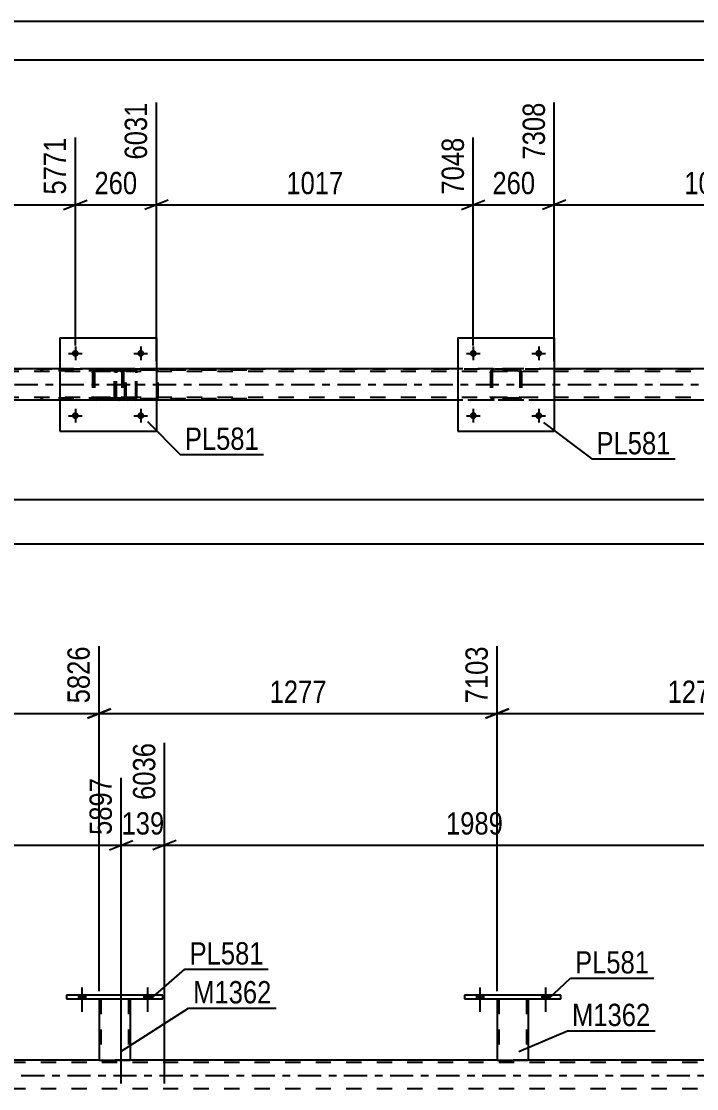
# Model space of a CAD drawing. Header units: millimetres. Extents: x 0 to 841, y 0 to 594.
# Drawn here: x 265 to 351.7, y 457 to 594 of the extents above; entities that cross this region are included whole.
import ezdxf

# ---------------------------------------------------------------- set-up
doc = ezdxf.new("R2010")
doc.units = ezdxf.units.MM
doc.linetypes.add('DXK_LINE_DOT2', pattern=[3.9198, 1.9599, -1.9599])
doc.linetypes.add('DXK_LINE_DOT3', pattern=[5.9187, 2.979, -0.9799, 0.9799, -0.9799])
doc.styles.add('Arial Narrow', font='ARIALN.TTF', dxfattribs={"height": 0.2})

# ---------------------------------------------------------------- blocks, each defined once
blk = doc.blocks.new('Unknown-814748569-1133')
at = {"color": 5, "linetype": 'Continuous'}
for p, q in [((841, 594), (0, 594)), ((836, 589), (5, 589))]:
    blk.add_line(p, q, dxfattribs=at)
blk = doc.blocks.new('Bolt-814748569-4870 - 4858')
at = {"linetype": 'Continuous'}
for points in [[(323.42, 551.37, -1), (322.54, 551.37, -1)], [(331.82, 551.37, -1), (330.94, 551.37, -1)]]:
    blk.add_hatch(color=1, dxfattribs=at).paths.add_polyline_path(points)
at = {"color": 1, "linetype": 'Continuous'}
for p, q in [((322.1, 551.37), (323.86, 551.37)), ((322.98, 552.25), (322.98, 550.49)), ((330.5, 551.37), (332.26, 551.37)), ((331.38, 552.25), (331.38, 550.49))]:
    blk.add_line(p, q, dxfattribs=at)
blk = doc.blocks.new('Part-814748569-4923 - 4858')
at = {"color": 7, "linetype": 'DXK_LINE_DOT2'}
for p, q in [((325.18, 548.89), (325.22, 549.07)), ((325.22, 549.07), (325.18, 548.89)), ((325.18, 548.89), (325.18, 545.85)), ((325.42, 548.89), (325.44, 548.98)), ((325.42, 548.89), (325.42, 545.85)), ((325.44, 548.98), (325.5, 549.06)), ((325.48, 549.33), (325.66, 549.37)), ((325.66, 549.37), (325.48, 549.33)), ((325.5, 549.06), (325.57, 549.11)), ((325.57, 549.11), (325.66, 549.13)), ((328.7, 549.37), (325.66, 549.37)), ((328.7, 549.13), (325.66, 549.13)), ((328.7, 549.37), (328.89, 549.33)), ((328.89, 549.33), (328.7, 549.37)), ((328.7, 549.13), (328.8, 549.11)), ((328.8, 549.11), (328.87, 549.06)), ((328.87, 549.06), (328.93, 548.98)), ((328.93, 548.98), (328.94, 548.89)), ((328.94, 548.89), (328.94, 545.85)), ((329.15, 549.07), (329.18, 548.89)), ((329.18, 548.89), (329.15, 549.07)), ((329.18, 548.89), (329.18, 545.85)), ((325.22, 545.66), (325.18, 545.85)), ((325.18, 545.85), (325.22, 545.66)), ((325.44, 545.75), (325.42, 545.85)), ((325.5, 545.68), (325.44, 545.75)), ((325.57, 545.62), (325.5, 545.68)), ((325.66, 545.61), (325.57, 545.62)), ((328.7, 545.61), (325.66, 545.61)), ((328.8, 545.62), (328.7, 545.61)), ((328.87, 545.68), (328.8, 545.62)), ((328.93, 545.75), (328.87, 545.68)), ((328.94, 545.85), (328.93, 545.75)), ((329.18, 545.85), (329.15, 545.66)), ((329.15, 545.66), (329.18, 545.85)), ((325.66, 545.37), (325.48, 545.4)), ((325.48, 545.4), (325.66, 545.37)), ((328.7, 545.37), (325.66, 545.37)), ((328.89, 545.4), (328.7, 545.37)), ((328.7, 545.37), (328.89, 545.4))]:
    blk.add_line(p, q, dxfattribs=at)
at = {"color": 7, "linetype": 'DXK_LINE_DOT3'}
blk.add_line((327.18, 547.37), (327.18, 547.37), dxfattribs=at)
at = {"color": 7, "linetype": 'DXK_LINE_DOT2'}
for centre, start, end in [((325.66, 548.89), 112.5, 157.5), ((325.66, 548.89), 112.5, 157.5), ((328.7, 548.89), 22.5, 67.5), ((328.7, 548.89), 22.5, 67.5), ((325.66, 545.85), 202.5, 247.5), ((325.66, 545.85), 202.5, 247.5), ((328.7, 545.85), 292.5, 337.5), ((328.7, 545.85), 292.5, 337.5)]:
    blk.add_arc(centre, 0.48, start, end, dxfattribs=at)
blk = doc.blocks.new('Bolt-814748569-4869 - 4858')
at = {"linetype": 'Continuous'}
for points in [[(272.34, 543.37, -1), (271.46, 543.37, -1)], [(280.74, 543.37, -1), (279.86, 543.37, -1)]]:
    blk.add_hatch(color=1, dxfattribs=at).paths.add_polyline_path(points)
at = {"color": 1, "linetype": 'Continuous'}
for p, q in [((271.9, 544.25), (271.9, 542.49)), ((280.3, 544.25), (280.3, 542.49)), ((271.02, 543.37), (272.78, 543.37)), ((279.42, 543.37), (281.18, 543.37))]:
    blk.add_line(p, q, dxfattribs=at)
blk = doc.blocks.new('Bolt-814748569-4868 - 4858')
at = {"linetype": 'Continuous'}
for points in [[(272.34, 551.37, -1), (271.46, 551.37, -1)], [(280.74, 551.37, -1), (279.86, 551.37, -1)]]:
    blk.add_hatch(color=1, dxfattribs=at).paths.add_polyline_path(points)
at = {"color": 1, "linetype": 'Continuous'}
for p, q in [((271.02, 551.37), (272.78, 551.37)), ((271.9, 552.25), (271.9, 550.49)), ((279.42, 551.37), (281.18, 551.37)), ((280.3, 552.25), (280.3, 550.49))]:
    blk.add_line(p, q, dxfattribs=at)
blk = doc.blocks.new('Bolt-814748569-4871 - 4858')
at = {"linetype": 'Continuous'}
for points in [[(323.42, 543.37, -1), (322.54, 543.37, -1)], [(331.82, 543.37, -1), (330.94, 543.37, -1)]]:
    blk.add_hatch(color=1, dxfattribs=at).paths.add_polyline_path(points)
at = {"color": 1, "linetype": 'Continuous'}
for p, q in [((322.98, 544.25), (322.98, 542.49)), ((331.38, 544.25), (331.38, 542.49)), ((322.1, 543.37), (323.86, 543.37)), ((330.5, 543.37), (332.26, 543.37))]:
    blk.add_line(p, q, dxfattribs=at)
blk = doc.blocks.new('Part-814748569-4916 - 4858')
at = {"color": 2, "linetype": 'Continuous'}
for p, q in [((269.9, 553.37), (269.9, 541.37)), ((269.9, 553.37), (282.3, 553.37)), ((282.3, 553.37), (282.3, 541.37)), ((269.9, 541.37), (282.3, 541.37))]:
    blk.add_line(p, q, dxfattribs=at)
blk = doc.blocks.new('Part-814748569-4917 - 4858')
at = {"color": 7, "linetype": 'DXK_LINE_DOT2'}
for p, q in [((274.1, 548.89), (274.14, 549.07)), ((274.14, 549.07), (274.1, 548.89)), ((274.1, 548.89), (274.1, 545.85)), ((274.34, 548.89), (274.36, 548.98)), ((274.34, 548.89), (274.34, 545.85)), ((274.36, 548.98), (274.41, 549.06)), ((274.4, 549.33), (274.58, 549.37)), ((274.58, 549.37), (274.4, 549.33)), ((274.41, 549.06), (274.49, 549.11)), ((274.49, 549.11), (274.58, 549.13)), ((277.62, 549.37), (274.58, 549.37)), ((277.62, 549.13), (274.58, 549.13)), ((277.62, 549.37), (277.81, 549.33)), ((277.81, 549.33), (277.62, 549.37)), ((277.62, 549.13), (277.72, 549.11)), ((277.72, 549.11), (277.79, 549.06)), ((277.79, 549.06), (277.85, 548.98)), ((277.85, 548.98), (277.86, 548.89)), ((277.86, 548.89), (277.86, 545.85)), ((278.07, 549.07), (278.1, 548.89)), ((278.1, 548.89), (278.07, 549.07)), ((278.1, 548.89), (278.1, 545.85)), ((274.14, 545.66), (274.1, 545.85)), ((274.1, 545.85), (274.14, 545.66)), ((274.36, 545.75), (274.34, 545.85)), ((274.41, 545.68), (274.36, 545.75)), ((274.49, 545.62), (274.41, 545.68)), ((274.58, 545.61), (274.49, 545.62)), ((277.62, 545.61), (274.58, 545.61)), ((277.72, 545.62), (277.62, 545.61)), ((277.79, 545.68), (277.72, 545.62)), ((277.85, 545.75), (277.79, 545.68)), ((277.86, 545.85), (277.85, 545.75)), ((278.1, 545.85), (278.07, 545.66)), ((278.07, 545.66), (278.1, 545.85)), ((274.58, 545.37), (274.4, 545.4)), ((274.4, 545.4), (274.58, 545.37)), ((277.62, 545.37), (274.58, 545.37)), ((277.81, 545.4), (277.62, 545.37)), ((277.62, 545.37), (277.81, 545.4))]:
    blk.add_line(p, q, dxfattribs=at)
at = {"color": 7, "linetype": 'DXK_LINE_DOT3'}
blk.add_line((276.1, 547.37), (276.1, 547.37), dxfattribs=at)
at = {"color": 7, "linetype": 'DXK_LINE_DOT2'}
for centre, start, end in [((274.58, 548.89), 112.5, 157.5), ((274.58, 548.89), 112.5, 157.5), ((277.62, 548.89), 22.5, 67.5), ((277.62, 548.89), 22.5, 67.5), ((274.58, 545.85), 202.5, 247.5), ((274.58, 545.85), 202.5, 247.5), ((277.62, 545.85), 292.5, 337.5), ((277.62, 545.85), 292.5, 337.5)]:
    blk.add_arc(centre, 0.48, start, end, dxfattribs=at)
blk = doc.blocks.new('Part-814748569-4922 - 4858')
at = {"color": 2, "linetype": 'Continuous'}
for p, q in [((320.98, 553.37), (320.98, 541.37)), ((320.98, 553.37), (333.38, 553.37)), ((333.38, 553.37), (333.38, 541.37)), ((320.98, 541.37), (333.38, 541.37))]:
    blk.add_line(p, q, dxfattribs=at)
blk = doc.blocks.new('Part-814748569-4994 - 4858')
at = {"color": 7, "linetype": 'DXK_LINE_DOT2'}
for p, q in [((279.53, 549.37), (267.37, 549.37)), ((279.53, 549.13), (267.37, 549.13)), ((276.97, 549.07), (276.93, 548.89)), ((276.93, 545.85), (276.93, 548.89)), ((277.18, 548.89), (277.2, 548.98)), ((277.18, 545.85), (277.18, 548.89)), ((277.2, 548.98), (277.26, 549.06)), ((277.44, 549.37), (277.24, 549.33)), ((277.26, 549.06), (277.34, 549.11)), ((277.34, 549.11), (277.44, 549.13)), ((278.25, 549.13), (278.25, 549.37)), ((279.63, 549.33), (279.53, 549.37)), ((279.53, 549.13), (279.58, 549.11)), ((279.58, 549.11), (279.62, 549.06)), ((279.62, 549.06), (279.65, 548.98)), ((279.72, 549.23), (279.63, 549.33)), ((279.65, 548.98), (279.66, 548.89)), ((279.66, 545.85), (279.66, 548.89)), ((279.78, 549.07), (279.72, 549.23)), ((279.8, 548.89), (279.78, 549.07)), ((279.8, 545.85), (279.8, 548.89)), ((279.53, 545.61), (267.37, 545.61)), ((276.93, 545.85), (276.97, 545.66)), ((277.2, 545.75), (277.18, 545.85)), ((277.26, 545.68), (277.2, 545.75)), ((277.34, 545.62), (277.26, 545.68)), ((277.44, 545.61), (277.34, 545.62)), ((278.25, 545.37), (278.25, 545.61)), ((279.58, 545.62), (279.53, 545.61)), ((279.62, 545.68), (279.58, 545.62)), ((279.65, 545.75), (279.62, 545.68)), ((279.63, 545.4), (279.72, 545.51)), ((279.66, 545.85), (279.65, 545.75)), ((279.72, 545.51), (279.78, 545.66)), ((279.78, 545.66), (279.8, 545.85)), ((279.53, 545.37), (267.37, 545.37)), ((277.24, 545.4), (277.44, 545.37)), ((279.53, 545.37), (279.63, 545.4))]:
    blk.add_line(p, q, dxfattribs=at)
for centre, start, end in [((277.42, 548.87), 111.1941, 156.1506), ((277.42, 545.86), 203.8494, 248.8059)]:
    blk.add_arc(centre, 0.492, start, end, dxfattribs=at)
blk = doc.blocks.new('Part-814748569-4995 - 4858')
at = {"color": 7, "linetype": 'DXK_LINE_DOT2'}
for p, q in [((278.28, 549.17), (278.25, 549.05)), ((278.25, 545.69), (278.25, 549.05)), ((278.42, 549.05), (278.43, 549.11)), ((278.42, 545.69), (278.42, 549.05)), ((278.43, 549.11), (278.47, 549.16)), ((278.59, 549.37), (278.46, 549.34)), ((278.47, 549.16), (278.53, 549.19)), ((278.53, 549.19), (278.59, 549.21)), ((293.92, 549.37), (278.59, 549.37)), ((293.92, 549.21), (278.59, 549.21)), ((282.3, 549.34), (282.17, 549.37)), ((282.17, 549.21), (282.23, 549.19)), ((282.23, 549.19), (282.29, 549.16)), ((282.29, 549.16), (282.32, 549.11)), ((282.32, 549.11), (282.34, 549.05)), ((282.34, 545.69), (282.34, 549.05)), ((282.51, 549.05), (282.48, 549.17)), ((282.51, 545.69), (282.51, 549.05)), ((278.25, 545.69), (278.28, 545.56)), ((278.43, 545.62), (278.42, 545.69)), ((278.47, 545.57), (278.43, 545.62)), ((278.53, 545.54), (278.47, 545.57)), ((278.59, 545.53), (278.53, 545.54)), ((293.92, 545.53), (278.59, 545.53)), ((282.23, 545.54), (282.17, 545.53)), ((282.29, 545.57), (282.23, 545.54)), ((282.32, 545.62), (282.29, 545.57)), ((282.34, 545.69), (282.32, 545.62)), ((282.48, 545.56), (282.51, 545.69)), ((278.46, 545.39), (278.59, 545.37)), ((293.92, 545.37), (278.59, 545.37)), ((282.17, 545.37), (282.3, 545.39))]:
    blk.add_line(p, q, dxfattribs=at)
for centre, start, end in [((278.58, 549.03), 110.7583, 155.68), ((282.18, 549.03), 24.32, 69.2417), ((278.58, 545.7), 204.32, 249.2417), ((282.18, 545.7), 290.7583, 335.68)]:
    blk.add_arc(centre, 0.331, start, end, dxfattribs=at)
blk = doc.blocks.new('Part-814748569-5058 - 4858')
at = {"color": 7, "linetype": 'DXK_LINE_DOT2'}
for p, q in [((98.38, 549.37), (762.48, 549.37)), ((762.48, 549.05), (98.38, 549.05)), ((282.3, 549.37), (269.9, 549.37)), ((333.38, 549.37), (320.98, 549.37)), ((762.48, 545.69), (98.38, 545.69)), ((759.33, 545.37), (98.38, 545.37)), ((282.3, 545.37), (269.9, 545.37)), ((333.38, 545.37), (320.98, 545.37))]:
    blk.add_line(p, q, dxfattribs=at)
at = {"color": 2, "linetype": 'Continuous'}
for p, q in [((269.9, 549.37), (231.22, 549.37)), ((320.98, 549.37), (282.3, 549.37)), ((372.07, 549.37), (333.38, 549.37)), ((269.9, 545.37), (231.22, 545.37)), ((320.98, 545.37), (282.3, 545.37)), ((372.07, 545.37), (333.38, 545.37))]:
    blk.add_line(p, q, dxfattribs=at)
at = {"color": 7, "linetype": 'DXK_LINE_DOT3'}
blk.add_line((98.38, 547.37), (762.48, 547.37), dxfattribs=at)
blk = doc.blocks.new('Bolt-814748569-3023 - 3014')
at = {"linetype": 'Continuous'}
for points in [[(323.4, 468.48), (324.28, 468.48), (324.28, 468.96), (323.4, 468.96)], [(331.8, 468.48), (332.68, 468.48), (332.68, 468.96), (331.8, 468.96)]]:
    blk.add_hatch(color=1, dxfattribs=at).paths.add_polyline_path(points)
at = {"color": 1, "linetype": 'Continuous'}
for p, q in [((323.4, 468.96), (323.4, 468.48)), ((323.84, 469.96), (323.84, 466.84)), ((324.28, 468.96), (324.28, 468.48)), ((331.8, 468.96), (331.8, 468.48)), ((332.24, 469.96), (332.24, 466.84)), ((332.68, 468.96), (332.68, 468.48))]:
    blk.add_line(p, q, dxfattribs=at)
blk = doc.blocks.new('Bolt-814748569-3024 - 3014')
at = {"linetype": 'Continuous'}
for points in [[(323.4, 468.48), (324.28, 468.48), (324.28, 468.96), (323.4, 468.96)], [(331.8, 468.48), (332.68, 468.48), (332.68, 468.96), (331.8, 468.96)]]:
    blk.add_hatch(color=1, dxfattribs=at).paths.add_polyline_path(points)
at = {"color": 1, "linetype": 'Continuous'}
for p, q in [((323.4, 468.96), (323.4, 468.48)), ((323.84, 469.96), (323.84, 466.84)), ((324.28, 468.96), (324.28, 468.48)), ((331.8, 468.96), (331.8, 468.48)), ((332.24, 469.96), (332.24, 466.84)), ((332.68, 468.96), (332.68, 468.48))]:
    blk.add_line(p, q, dxfattribs=at)
blk = doc.blocks.new('Part-814748569-3164 - 3014')
at = {"color": 7, "linetype": 'DXK_LINE_DOT2'}
for p, q in [((274.95, 468.49), (278.95, 468.49)), ((274.95, 468.48), (274.95, 468.49)), ((274.95, 468.49), (274.95, 468.48)), ((275.19, 468.49), (275.19, 460.64)), ((278.71, 468.49), (278.71, 460.64)), ((278.95, 468.49), (278.95, 468.48)), ((278.95, 468.48), (278.95, 468.49)), ((278.66, 460.64), (278.7, 460.64)), ((278.66, 460.64), (278.7, 460.64)), ((278.7, 460.64), (278.71, 460.64)), ((278.7, 460.64), (278.71, 460.64))]:
    blk.add_line(p, q, dxfattribs=at)
at = {"color": 2, "linetype": 'Continuous'}
for p, q in [((274.95, 468.48), (274.95, 460.64)), ((278.95, 468.48), (278.95, 460.64)), ((274.95, 460.64), (278.95, 460.64))]:
    blk.add_line(p, q, dxfattribs=at)
blk = doc.blocks.new('Bolt-814748569-3025 - 3014')
at = {"linetype": 'Continuous'}
for points in [[(272.31, 468.48), (273.19, 468.48), (273.19, 468.96), (272.31, 468.96)], [(280.71, 468.48), (281.59, 468.48), (281.59, 468.96), (280.71, 468.96)]]:
    blk.add_hatch(color=1, dxfattribs=at).paths.add_polyline_path(points)
at = {"color": 1, "linetype": 'Continuous'}
for p, q in [((272.31, 468.96), (272.31, 468.48)), ((272.75, 469.96), (272.75, 466.84)), ((273.19, 468.96), (273.19, 468.48)), ((280.71, 468.96), (280.71, 468.48)), ((281.15, 469.96), (281.15, 466.84)), ((281.59, 468.96), (281.59, 468.48))]:
    blk.add_line(p, q, dxfattribs=at)
blk = doc.blocks.new('Bolt-814748569-3026 - 3014')
at = {"linetype": 'Continuous'}
for points in [[(272.31, 468.48), (273.19, 468.48), (273.19, 468.96), (272.31, 468.96)], [(280.71, 468.48), (281.59, 468.48), (281.59, 468.96), (280.71, 468.96)]]:
    blk.add_hatch(color=1, dxfattribs=at).paths.add_polyline_path(points)
at = {"color": 1, "linetype": 'Continuous'}
for p, q in [((272.31, 468.96), (272.31, 468.48)), ((272.75, 469.96), (272.75, 466.84)), ((273.19, 468.96), (273.19, 468.48)), ((280.71, 468.96), (280.71, 468.48)), ((281.15, 469.96), (281.15, 466.84)), ((281.59, 468.96), (281.59, 468.48))]:
    blk.add_line(p, q, dxfattribs=at)
blk = doc.blocks.new('Part-814748569-3154 - 3014')
at = {"color": 7, "linetype": 'DXK_LINE_DOT2'}
for p, q in [((326.04, 468.49), (330.04, 468.49)), ((326.04, 468.48), (326.04, 468.49)), ((326.04, 468.49), (326.04, 468.48)), ((326.28, 468.49), (326.28, 460.64)), ((329.8, 468.49), (329.8, 460.64)), ((330.04, 468.49), (330.04, 468.48)), ((330.04, 468.48), (330.04, 468.49)), ((329.74, 460.64), (329.78, 460.64)), ((329.74, 460.64), (329.78, 460.64)), ((329.78, 460.64), (329.8, 460.64)), ((329.78, 460.64), (329.8, 460.64))]:
    blk.add_line(p, q, dxfattribs=at)
at = {"color": 2, "linetype": 'Continuous'}
for p, q in [((326.04, 468.48), (326.04, 460.64)), ((330.04, 468.48), (330.04, 460.64)), ((326.04, 460.64), (330.04, 460.64))]:
    blk.add_line(p, q, dxfattribs=at)
blk = doc.blocks.new('Part-814748569-3159 - 3014')
at = {"color": 2, "linetype": 'Continuous'}
for p, q in [((321.84, 468.96), (321.84, 468.48)), ((334.24, 468.96), (321.84, 468.96)), ((334.24, 468.48), (334.24, 468.96)), ((321.84, 468.48), (334.24, 468.48))]:
    blk.add_line(p, q, dxfattribs=at)
blk = doc.blocks.new('Part-814748569-3169 - 3014')
at = {"color": 2, "linetype": 'Continuous'}
for p, q in [((270.75, 468.96), (270.75, 468.48)), ((283.15, 468.96), (270.75, 468.96)), ((283.15, 468.48), (283.15, 468.96)), ((270.75, 468.48), (283.15, 468.48))]:
    blk.add_line(p, q, dxfattribs=at)
blk = doc.blocks.new('Part-814748569-3323 - 3014')
at = {"color": 2, "linetype": 'Continuous'}
for p, q in [((274.95, 460.64), (227.87, 460.64)), ((326.04, 460.64), (278.95, 460.64)), ((377.12, 460.64), (330.04, 460.64))]:
    blk.add_line(p, q, dxfattribs=at)
at = {"color": 7, "linetype": 'DXK_LINE_DOT2'}
for p, q in [((278.95, 460.64), (274.95, 460.64)), ((330.04, 460.64), (326.04, 460.64)), ((763.33, 460.32), (99.23, 460.32)), ((763.33, 456.96), (99.23, 456.96))]:
    blk.add_line(p, q, dxfattribs=at)
at = {"color": 7, "linetype": 'DXK_LINE_DOT3'}
blk.add_line((99.23, 458.64), (763.33, 458.64), dxfattribs=at)
blk = doc.blocks.new('StraightDimension-814748569-5116 - 4858')
at = {"color": 7, "linetype": 'Continuous'}
blk.add_line((55.82, 526.93), (763.12, 526.93), dxfattribs=at)
blk = doc.blocks.new('StraightDimension-814748569-5137 - 4858')
at = {"color": 7, "linetype": 'Continuous'}
blk.add_line((56.46, 532.61), (762.48, 532.61), dxfattribs=at)
blk = doc.blocks.new('StraightDimension-814748569-13711 - 4858')
at = {"color": 7, "linetype": 'Continuous'}
for p, q in [((333.38, 550.37), (333.38, 583.57)), ((374.07, 552.37), (374.07, 579.07)), ((334.88, 571.06), (331.88, 569.86)), ((333.38, 570.46), (374.07, 570.46)), ((372.57, 569.86), (375.57, 571.06))]:
    blk.add_line(p, q, dxfattribs=at)
at = {"color": 0}
blk.add_wipeout([(357.98, 571.21), (357.98, 575.41), (349.47, 575.41), (349.47, 571.21)], dxfattribs=at)
at = {"color": 3, "style": 'Arial Narrow'}
blk.add_text('1017', height=2.863, dxfattribs=at).set_placement((350.07, 571.81))
at = {"color": 0, "linetype": 'Continuous'}
blk.add_wipeout([(373.47, 579.67), (369.27, 579.67), (369.27, 571.16), (373.47, 571.16)], dxfattribs=at)
at = {"color": 3, "linetype": 'Continuous', "style": 'Arial Narrow'}
blk.add_text('8325', height=2.863, rotation=90.0002, dxfattribs=at).set_placement((372.87, 571.76))
blk = doc.blocks.new('StraightDimension-814748569-13712 - 4858')
at = {"color": 7, "linetype": 'Continuous'}
for p, q in [((333.38, 550.37), (333.38, 583.57)), ((322.98, 552.37), (322.98, 579.07)), ((321.48, 569.86), (324.48, 571.06)), ((322.98, 570.46), (333.38, 570.46)), ((334.88, 571.06), (331.88, 569.86))]:
    blk.add_line(p, q, dxfattribs=at)
at = {"color": 0}
blk.add_wipeout([(331.53, 571.21), (331.53, 575.41), (324.84, 575.41), (324.84, 571.21)], dxfattribs=at)
at = {"color": 3, "style": 'Arial Narrow'}
blk.add_text('260', height=2.863, dxfattribs=at).set_placement((325.44, 571.81))
at = {"color": 0, "linetype": 'Continuous'}
blk.add_wipeout([(332.78, 584.17), (328.58, 584.17), (328.58, 575.66), (332.78, 575.66)], dxfattribs=at)
at = {"color": 3, "linetype": 'Continuous', "style": 'Arial Narrow'}
blk.add_text('7308', height=2.863, rotation=90.0002, dxfattribs=at).set_placement((332.18, 576.26))
blk = doc.blocks.new('StraightDimension-814748569-13713 - 4858')
at = {"color": 7, "linetype": 'Continuous'}
for p, q in [((282.3, 550.37), (282.3, 583.57)), ((322.98, 552.37), (322.98, 579.07)), ((283.8, 571.06), (280.8, 569.86)), ((282.3, 570.46), (322.98, 570.46)), ((321.48, 569.86), (324.48, 571.06))]:
    blk.add_line(p, q, dxfattribs=at)
at = {"color": 0}
blk.add_wipeout([(306.9, 571.21), (306.9, 575.41), (298.39, 575.41), (298.39, 571.21)], dxfattribs=at)
at = {"color": 3, "style": 'Arial Narrow'}
blk.add_text('1017', height=2.863, dxfattribs=at).set_placement((298.99, 571.81))
at = {"color": 0, "linetype": 'Continuous'}
blk.add_wipeout([(322.38, 579.67), (318.18, 579.67), (318.18, 571.16), (322.38, 571.16)], dxfattribs=at)
at = {"color": 3, "linetype": 'Continuous', "style": 'Arial Narrow'}
blk.add_text('7048', height=2.863, rotation=90.0002, dxfattribs=at).set_placement((321.78, 571.76))
blk = doc.blocks.new('StraightDimension-814748569-13714 - 4858')
at = {"color": 7, "linetype": 'Continuous'}
for p, q in [((282.3, 550.37), (282.3, 583.57)), ((271.9, 552.37), (271.9, 579.07)), ((270.4, 569.86), (273.4, 571.06)), ((271.9, 570.46), (282.3, 570.46)), ((283.8, 571.06), (280.8, 569.86))]:
    blk.add_line(p, q, dxfattribs=at)
at = {"color": 0}
blk.add_wipeout([(280.45, 571.21), (280.45, 575.41), (273.76, 575.41), (273.76, 571.21)], dxfattribs=at)
at = {"color": 3, "style": 'Arial Narrow'}
blk.add_text('260', height=2.863, dxfattribs=at).set_placement((274.36, 571.81))
at = {"color": 0, "linetype": 'Continuous'}
blk.add_wipeout([(281.7, 584.17), (277.5, 584.17), (277.5, 575.66), (281.7, 575.66)], dxfattribs=at)
at = {"color": 3, "linetype": 'Continuous', "style": 'Arial Narrow'}
blk.add_text('6031', height=2.863, rotation=90.0002, dxfattribs=at).set_placement((281.1, 576.26))
blk = doc.blocks.new('StraightDimension-814748569-13715 - 4858')
at = {"color": 7, "linetype": 'Continuous'}
for p, q in [((231.22, 550.37), (231.22, 583.57)), ((271.9, 552.37), (271.9, 579.07)), ((232.72, 571.06), (229.72, 569.86)), ((231.22, 570.46), (271.9, 570.46)), ((270.4, 569.86), (273.4, 571.06))]:
    blk.add_line(p, q, dxfattribs=at)
at = {"color": 0}
blk.add_wipeout([(255.82, 571.21), (255.82, 575.41), (247.31, 575.41), (247.31, 571.21)], dxfattribs=at)
at = {"color": 3, "style": 'Arial Narrow'}
blk.add_text('1017', height=2.863, dxfattribs=at).set_placement((247.91, 571.81))
at = {"color": 0, "linetype": 'Continuous'}
blk.add_wipeout([(271.3, 579.67), (267.1, 579.67), (267.1, 571.16), (271.3, 571.16)], dxfattribs=at)
at = {"color": 3, "linetype": 'Continuous', "style": 'Arial Narrow'}
blk.add_text('5771', height=2.863, rotation=90.0002, dxfattribs=at).set_placement((270.7, 571.76))
blk = doc.blocks.new('StraightDimension-814748569-4096 - 3014')
at = {"color": 7, "linetype": 'Continuous'}
for p, q in [((283.36, 457.64), (283.36, 501.35)), ((277.78, 457.64), (277.78, 496.85)), ((276.28, 487.64), (279.28, 488.84)), ((277.78, 488.24), (283.36, 488.24)), ((284.86, 488.84), (281.86, 487.64))]:
    blk.add_line(p, q, dxfattribs=at)
at = {"color": 0}
blk.add_wipeout([(283.91, 488.99), (283.91, 493.19), (277.23, 493.19), (277.23, 488.99)], dxfattribs=at)
at = {"color": 3, "style": 'Arial Narrow'}
blk.add_text('139', height=2.863, dxfattribs=at).set_placement((277.83, 489.59))
at = {"color": 0, "linetype": 'Continuous'}
blk.add_wipeout([(282.76, 501.95), (278.56, 501.95), (278.56, 493.44), (282.76, 493.44)], dxfattribs=at)
at = {"color": 3, "linetype": 'Continuous', "style": 'Arial Narrow'}
blk.add_text('6036', height=2.863, rotation=90.0002, dxfattribs=at).set_placement((282.16, 494.04))
blk = doc.blocks.new('StraightDimension-814748569-4072 - 3014')
at = {"color": 7, "linetype": 'Continuous'}
for p, q in [((198.22, 457.64), (198.22, 501.35)), ((277.78, 457.64), (277.78, 496.85)), ((199.72, 488.84), (196.72, 487.64)), ((198.22, 488.24), (277.78, 488.24)), ((276.28, 487.64), (279.28, 488.84))]:
    blk.add_line(p, q, dxfattribs=at)
at = {"color": 0}
blk.add_wipeout([(242.26, 488.99), (242.26, 493.19), (233.75, 493.19), (233.75, 488.99)], dxfattribs=at)
at = {"color": 3, "style": 'Arial Narrow'}
blk.add_text('1989', height=2.863, dxfattribs=at).set_placement((234.35, 489.59))
at = {"color": 0, "linetype": 'Continuous'}
blk.add_wipeout([(277.18, 497.45), (272.98, 497.45), (272.98, 488.94), (277.18, 488.94)], dxfattribs=at)
at = {"color": 3, "linetype": 'Continuous', "style": 'Arial Narrow'}
blk.add_text('5897', height=2.863, rotation=90.0002, dxfattribs=at).set_placement((276.58, 489.54))
blk = doc.blocks.new('StraightDimension-814748569-4115 - 3014')
at = {"color": 7, "linetype": 'Continuous'}
for p, q in [((283.36, 457.64), (283.36, 501.35)), ((362.92, 457.64), (362.92, 496.85)), ((284.86, 488.84), (281.86, 487.64)), ((283.36, 488.24), (362.92, 488.24)), ((361.42, 487.64), (364.42, 488.84))]:
    blk.add_line(p, q, dxfattribs=at)
at = {"color": 0}
blk.add_wipeout([(327.39, 488.99), (327.39, 493.19), (318.88, 493.19), (318.88, 488.99)], dxfattribs=at)
at = {"color": 3, "style": 'Arial Narrow'}
blk.add_text('1989', height=2.863, dxfattribs=at).set_placement((319.48, 489.59))
at = {"color": 0, "linetype": 'Continuous'}
blk.add_wipeout([(362.32, 497.45), (358.12, 497.45), (358.12, 488.94), (362.32, 488.94)], dxfattribs=at)
at = {"color": 3, "linetype": 'Continuous', "style": 'Arial Narrow'}
blk.add_text('8025', height=2.863, rotation=90.0002, dxfattribs=at).set_placement((361.72, 489.54))
blk = doc.blocks.new('StraightDimension-814748569-14831 - 3014')
at = {"color": 7, "linetype": 'Continuous'}
for p, q in [((326.04, 469.49), (326.04, 513.76)), ((377.12, 469.49), (377.12, 513.76)), ((327.54, 505.74), (324.54, 504.54)), ((375.62, 504.54), (378.62, 505.74)), ((326.04, 505.14), (377.12, 505.14))]:
    blk.add_line(p, q, dxfattribs=at)
at = {"color": 0}
blk.add_wipeout([(355.83, 505.89), (355.83, 510.09), (347.32, 510.09), (347.32, 505.89)], dxfattribs=at)
at = {"color": 3, "style": 'Arial Narrow'}
blk.add_text('1277', height=2.863, dxfattribs=at).set_placement((347.92, 506.49))
at = {"color": 0, "linetype": 'Continuous'}
blk.add_wipeout([(376.52, 514.36), (372.32, 514.36), (372.32, 505.84), (376.52, 505.84)], dxfattribs=at)
at = {"color": 3, "linetype": 'Continuous', "style": 'Arial Narrow'}
blk.add_text('8380', height=2.863, rotation=90.0002, dxfattribs=at).set_placement((375.92, 506.44))
blk = doc.blocks.new('StraightDimension-814748569-14832 - 3014')
at = {"color": 7, "linetype": 'Continuous'}
for p, q in [((274.95, 469.49), (274.95, 513.76)), ((326.04, 469.49), (326.04, 513.76)), ((276.45, 505.74), (273.45, 504.54)), ((324.54, 504.54), (327.54, 505.74)), ((274.95, 505.14), (326.04, 505.14))]:
    blk.add_line(p, q, dxfattribs=at)
at = {"color": 0}
blk.add_wipeout([(304.75, 505.89), (304.75, 510.09), (296.24, 510.09), (296.24, 505.89)], dxfattribs=at)
at = {"color": 3, "style": 'Arial Narrow'}
blk.add_text('1277', height=2.863, dxfattribs=at).set_placement((296.84, 506.49))
at = {"color": 0, "linetype": 'Continuous'}
blk.add_wipeout([(325.44, 514.36), (321.24, 514.36), (321.24, 505.84), (325.44, 505.84)], dxfattribs=at)
at = {"color": 3, "linetype": 'Continuous', "style": 'Arial Narrow'}
blk.add_text('7103', height=2.863, rotation=90.0002, dxfattribs=at).set_placement((324.84, 506.44))
blk = doc.blocks.new('StraightDimension-814748569-14833 - 3014')
at = {"color": 7, "linetype": 'Continuous'}
for p, q in [((223.87, 469.49), (223.87, 513.76)), ((274.95, 469.49), (274.95, 513.76)), ((225.37, 505.74), (222.37, 504.54)), ((273.45, 504.54), (276.45, 505.74)), ((223.87, 505.14), (274.95, 505.14))]:
    blk.add_line(p, q, dxfattribs=at)
at = {"color": 0}
blk.add_wipeout([(253.67, 505.89), (253.67, 510.09), (245.16, 510.09), (245.16, 505.89)], dxfattribs=at)
at = {"color": 3, "style": 'Arial Narrow'}
blk.add_text('1277', height=2.863, dxfattribs=at).set_placement((245.76, 506.49))
at = {"color": 0, "linetype": 'Continuous'}
blk.add_wipeout([(274.35, 514.36), (270.15, 514.36), (270.15, 505.84), (274.35, 505.84)], dxfattribs=at)
at = {"color": 3, "linetype": 'Continuous', "style": 'Arial Narrow'}
blk.add_text('5826', height=2.863, rotation=90.0002, dxfattribs=at).set_placement((273.75, 506.44))
blk = doc.blocks.new('Mark-814748569-4918 - 4858')
at = {"color": 0}
blk.add_wipeout([(348.3, 538.41), (348.3, 541.41), (338.8, 541.41), (338.8, 538.41)], dxfattribs=at)
blk.add_wipeout([(348.3, 538.41), (348.3, 541.41), (338.8, 541.41), (338.8, 538.41)], dxfattribs=at)
at = {"color": 30, "linetype": 'Continuous'}
for p, q in [((331.99, 542.48), (338.2, 537.81)), ((338.2, 537.81), (348.9, 537.81))]:
    blk.add_line(p, q, dxfattribs=at)
at = {"color": 3, "style": 'Arial Narrow'}
blk.add_text('PL581', height=2.863, dxfattribs=at).set_placement((338.8, 538.41))
blk = doc.blocks.new('Mark-814748569-4912 - 4858')
at = {"color": 0}
blk.add_wipeout([(295.46, 538.98), (295.46, 541.98), (285.96, 541.98), (285.96, 538.98)], dxfattribs=at)
blk.add_wipeout([(295.46, 538.98), (295.46, 541.98), (285.96, 541.98), (285.96, 538.98)], dxfattribs=at)
at = {"color": 30, "linetype": 'Continuous'}
for p, q in [((281.18, 542.61), (285.36, 538.38)), ((285.36, 538.38), (296.06, 538.38))]:
    blk.add_line(p, q, dxfattribs=at)
at = {"color": 3, "style": 'Arial Narrow'}
blk.add_text('PL581', height=2.863, dxfattribs=at).set_placement((285.96, 538.98))
blk = doc.blocks.new('Mark-814748569-3150 - 3014')
at = {"color": 0}
blk.add_wipeout([(345.72, 465), (345.72, 468), (335.66, 468), (335.66, 465)], dxfattribs=at)
blk.add_wipeout([(345.72, 465), (345.72, 468), (335.66, 468), (335.66, 465)], dxfattribs=at)
at = {"color": 30, "linetype": 'Continuous'}
for p, q in [((328.81, 461.75), (335.06, 464.4)), ((335.06, 464.4), (346.32, 464.4))]:
    blk.add_line(p, q, dxfattribs=at)
at = {"color": 3, "style": 'Arial Narrow'}
blk.add_text('M1362', height=2.863, dxfattribs=at).set_placement((335.66, 465))
blk = doc.blocks.new('Mark-814748569-3155 - 3014')
at = {"color": 0}
blk.add_wipeout([(345.56, 471.75), (345.56, 474.75), (336.05, 474.75), (336.05, 471.75)], dxfattribs=at)
blk.add_wipeout([(345.56, 471.75), (345.56, 474.75), (336.05, 474.75), (336.05, 471.75)], dxfattribs=at)
at = {"color": 30, "linetype": 'Continuous'}
for p, q in [((332.65, 468.48), (335.45, 471.15)), ((335.45, 471.15), (346.16, 471.15))]:
    blk.add_line(p, q, dxfattribs=at)
at = {"color": 3, "style": 'Arial Narrow'}
blk.add_text('PL581', height=2.863, dxfattribs=at).set_placement((336.05, 471.75))
blk = doc.blocks.new('Mark-814748569-3160 - 3014')
at = {"color": 0}
blk.add_wipeout([(297.08, 467.91), (297.08, 470.91), (287.03, 470.91), (287.03, 467.91)], dxfattribs=at)
blk.add_wipeout([(297.08, 467.91), (297.08, 470.91), (287.03, 470.91), (287.03, 467.91)], dxfattribs=at)
at = {"color": 30, "linetype": 'Continuous'}
for p, q in [((277.73, 461.75), (286.43, 467.31)), ((286.43, 467.31), (297.68, 467.31))]:
    blk.add_line(p, q, dxfattribs=at)
at = {"color": 3, "style": 'Arial Narrow'}
blk.add_text('M1362', height=2.863, dxfattribs=at).set_placement((287.03, 467.91))
blk = doc.blocks.new('Mark-814748569-3165 - 3014')
at = {"color": 0}
blk.add_wipeout([(296.07, 472.9), (296.07, 475.9), (286.57, 475.9), (286.57, 472.9)], dxfattribs=at)
blk.add_wipeout([(296.07, 472.9), (296.07, 475.9), (286.57, 475.9), (286.57, 472.9)], dxfattribs=at)
at = {"color": 30, "linetype": 'Continuous'}
for p, q in [((281.57, 468.48), (285.97, 472.3)), ((285.97, 472.3), (296.67, 472.3))]:
    blk.add_line(p, q, dxfattribs=at)
at = {"color": 3, "style": 'Arial Narrow'}
blk.add_text('PL581', height=2.863, dxfattribs=at).set_placement((286.57, 472.9))

msp = doc.modelspace()

# ---------------------------------------------------------------- block references
for name in ['Unknown-814748569-1133', 'Part-814748569-4916 - 4858', 'Part-814748569-4922 - 4858', 'Part-814748569-5058 - 4858', 'Bolt-814748569-4868 - 4858', 'Bolt-814748569-4870 - 4858', 'Part-814748569-4994 - 4858', 'Part-814748569-4917 - 4858', 'Part-814748569-4995 - 4858', 'Part-814748569-4923 - 4858', 'Bolt-814748569-4869 - 4858', 'Bolt-814748569-4871 - 4858', 'Part-814748569-3169 - 3014', 'Bolt-814748569-3025 - 3014', 'Bolt-814748569-3026 - 3014', 'Part-814748569-3159 - 3014', 'Bolt-814748569-3023 - 3014', 'Bolt-814748569-3024 - 3014', 'Part-814748569-3164 - 3014', 'Part-814748569-3154 - 3014', 'Part-814748569-3323 - 3014']:
    msp.add_blockref(name, (0, 0))

# ---------------------------------------------------------------- next in the draw order: block references
for name in ['StraightDimension-814748569-13711 - 4858', 'StraightDimension-814748569-5116 - 4858', 'StraightDimension-814748569-4096 - 3014']:
    msp.add_blockref(name, (0, 0))

# ---------------------------------------------------------------- next in the draw order: block references
for name in ['StraightDimension-814748569-13712 - 4858', 'StraightDimension-814748569-5137 - 4858', 'StraightDimension-814748569-4072 - 3014', 'StraightDimension-814748569-4115 - 3014']:
    msp.add_blockref(name, (0, 0))

# ---------------------------------------------------------------- next in the draw order: block references
for name in ['StraightDimension-814748569-13713 - 4858', 'Mark-814748569-4912 - 4858', 'Mark-814748569-4918 - 4858', 'StraightDimension-814748569-14831 - 3014', 'Mark-814748569-3150 - 3014']:
    msp.add_blockref(name, (0, 0))

# ---------------------------------------------------------------- next in the draw order: block references
for name in ['StraightDimension-814748569-13714 - 4858', 'StraightDimension-814748569-14832 - 3014', 'Mark-814748569-3155 - 3014']:
    msp.add_blockref(name, (0, 0))

# ---------------------------------------------------------------- next in the draw order: block references
for name in ['StraightDimension-814748569-13715 - 4858', 'StraightDimension-814748569-14833 - 3014', 'Mark-814748569-3160 - 3014']:
    msp.add_blockref(name, (0, 0))

# ---------------------------------------------------------------- next in the draw order: block references
msp.add_blockref('Mark-814748569-3165 - 3014', (0, 0))

doc.saveas('drawing.dxf')
